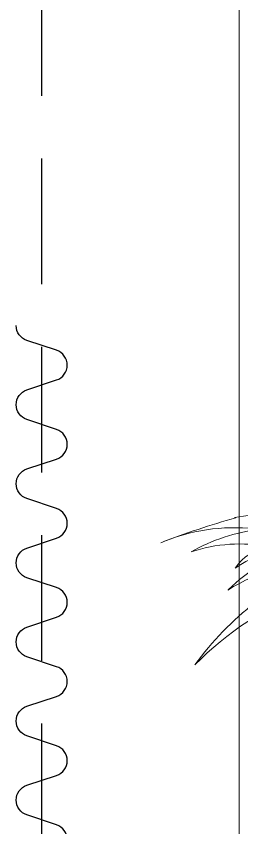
# Model space of a CAD drawing. Header units: centimetres. Extents: x 5488 to 20269, y -31398 to -19684.
# Drawn here: x 17199.1 to 17221.9, y -23937.8 to -23855.7 of the extents above; entities that cross this region are included whole.
import ezdxf

# ---------------------------------------------------------------- set-up
doc = ezdxf.new("R2010")
doc.units = ezdxf.units.CM
doc.linetypes.add('HIDDENX2', pattern=[19.05, 12.7, -6.35])
doc.layers.add('0-LNS-VLF-PERDE', color=10, linetype='Continuous')
doc.layers.add('xxx_Auto_LANDSCAPE', color=7, linetype='Continuous', lineweight=0, true_color=0x496639)
doc.layers.add('xxx_Auto_Merdiven_Merdiven', color=163, linetype='Continuous', lineweight=15)
doc.layers.add('xxx_Auto_Tefris_Tefris', color=32, linetype='Continuous', lineweight=15)

# ---------------------------------------------------------------- blocks, each defined once
blk = doc.blocks.new('*U53')
at = {"layer": '0-LNS-VLF-PERDE', "ltscale": 4}
blk.add_lwpolyline([(-148.984, 7.5, -0.720759), (-145.984, 7.5), (-144.984, 4.5, 0.720759), (-141.984, 4.5), (-140.984, 7.5, -0.322823), (-139.484, 8.581, -0.322823), (-137.984, 7.5), (-136.984, 4.5, 0.720759), (-133.984, 4.5), (-132.984, 7.5, -0.720759), (-129.984, 7.5), (-128.984, 4.5, 0.720759), (-125.984, 4.5), (-124.984, 7.5, -0.322823), (-123.484, 8.581, -0.322823), (-121.984, 7.5), (-120.984, 4.5, 0.720759), (-117.984, 4.5), (-116.984, 7.5, -0.720759), (-113.984, 7.5), (-112.984, 4.5, 0.322823), (-111.484, 3.419, 0.322823), (-109.984, 4.5), (-108.984, 7.5, -0.720759), (-105.984, 7.5), (-104.984, 4.5, 0.720759), (-101.984, 4.5), (-100.984, 7.5, -0.322823), (-99.484, 8.581, -0.322823), (-97.984, 7.5), (-96.984, 4.5, 0.322823), (-95.484, 3.419, 0.322823)], format="xyb", dxfattribs=at)
at = {"layer": '0-LNS-VLF-PERDE', "linetype": 'HIDDENX2'}
blk.add_lwpolyline([(-167.484, 6), (653.954, 6)], dxfattribs=at)
blk = doc.blocks.new('palm_plan')
at = {"color": 0}
for centre, radius, start, end in [((21.4, -93.79), 56.24, 157.0121, 187.045), ((54.53, -75.84), 85, 177.2951, 209.1957), ((-14, -91.07), 25.52, 152.5744, 191.5437), ((5.65, -85.62), 42.79, 171.2982, 200.246), ((62.27, -86.14), 87.67, 176.4689, 200.8209), ((2.24, -101.23), 50.49, 162.3651, 184.773), ((-5.72, -110.21), 42.63, 144.6149, 173.5658), ((-27.84, -89.48), 13.11, 163.0312, 211.5946), ((-1.59, -113.58), 52.23, 149.5519, 178.1336), ((200.52, -129.14), 254.9, 171.2704, 176.1187)]:
    blk.add_arc(centre, radius, start, end, dxfattribs=at)
blk.add_spline([(-11.67, -17.51), (-25.7, -35.93), (-35.89, -48.65), (-20.16, -34.38), (-42, -62.03), (-27.7, -49.05), (-47.89, -80.43), (-51.58, -90.73)], degree=3, dxfattribs=at)
blk = doc.blocks.new('A$C21533CF2')
at = {"layer": 'xxx_Auto_LANDSCAPE', "xscale": -0.364783083416274, "yscale": 0.364783083416274, "zscale": 0.3647830834162722, "rotation": 328.9633282841189}
blk.add_blockref('palm_plan', (59.413, 57.228), dxfattribs=at)

msp = doc.modelspace()

# ---------------------------------------------------------------- linework, layer by layer
at = {"layer": 'xxx_Auto_Merdiven_Merdiven'}
msp.add_lwpolyline([(17221.679, -23136.572), (17221.679, -23958.01)], dxfattribs=at)

# ---------------------------------------------------------------- block references
at = {"xscale": -1, "rotation": 270}
msp.add_blockref('*U53', (17195.68, -23791.526), dxfattribs=at)

# ---------------------------------------------------------------- next in the draw order: block references
at = {"layer": 'xxx_Auto_Tefris_Tefris', "linetype": 'ByBlock', "xscale": -1.017866091454594, "yscale": 1.017866091454594, "zscale": 1.017866091454596, "rotation": 263.6633441428334}
msp.add_blockref('A$C21533CF2', (17195.246, -23963.431), dxfattribs=at)

doc.saveas('drawing.dxf')
